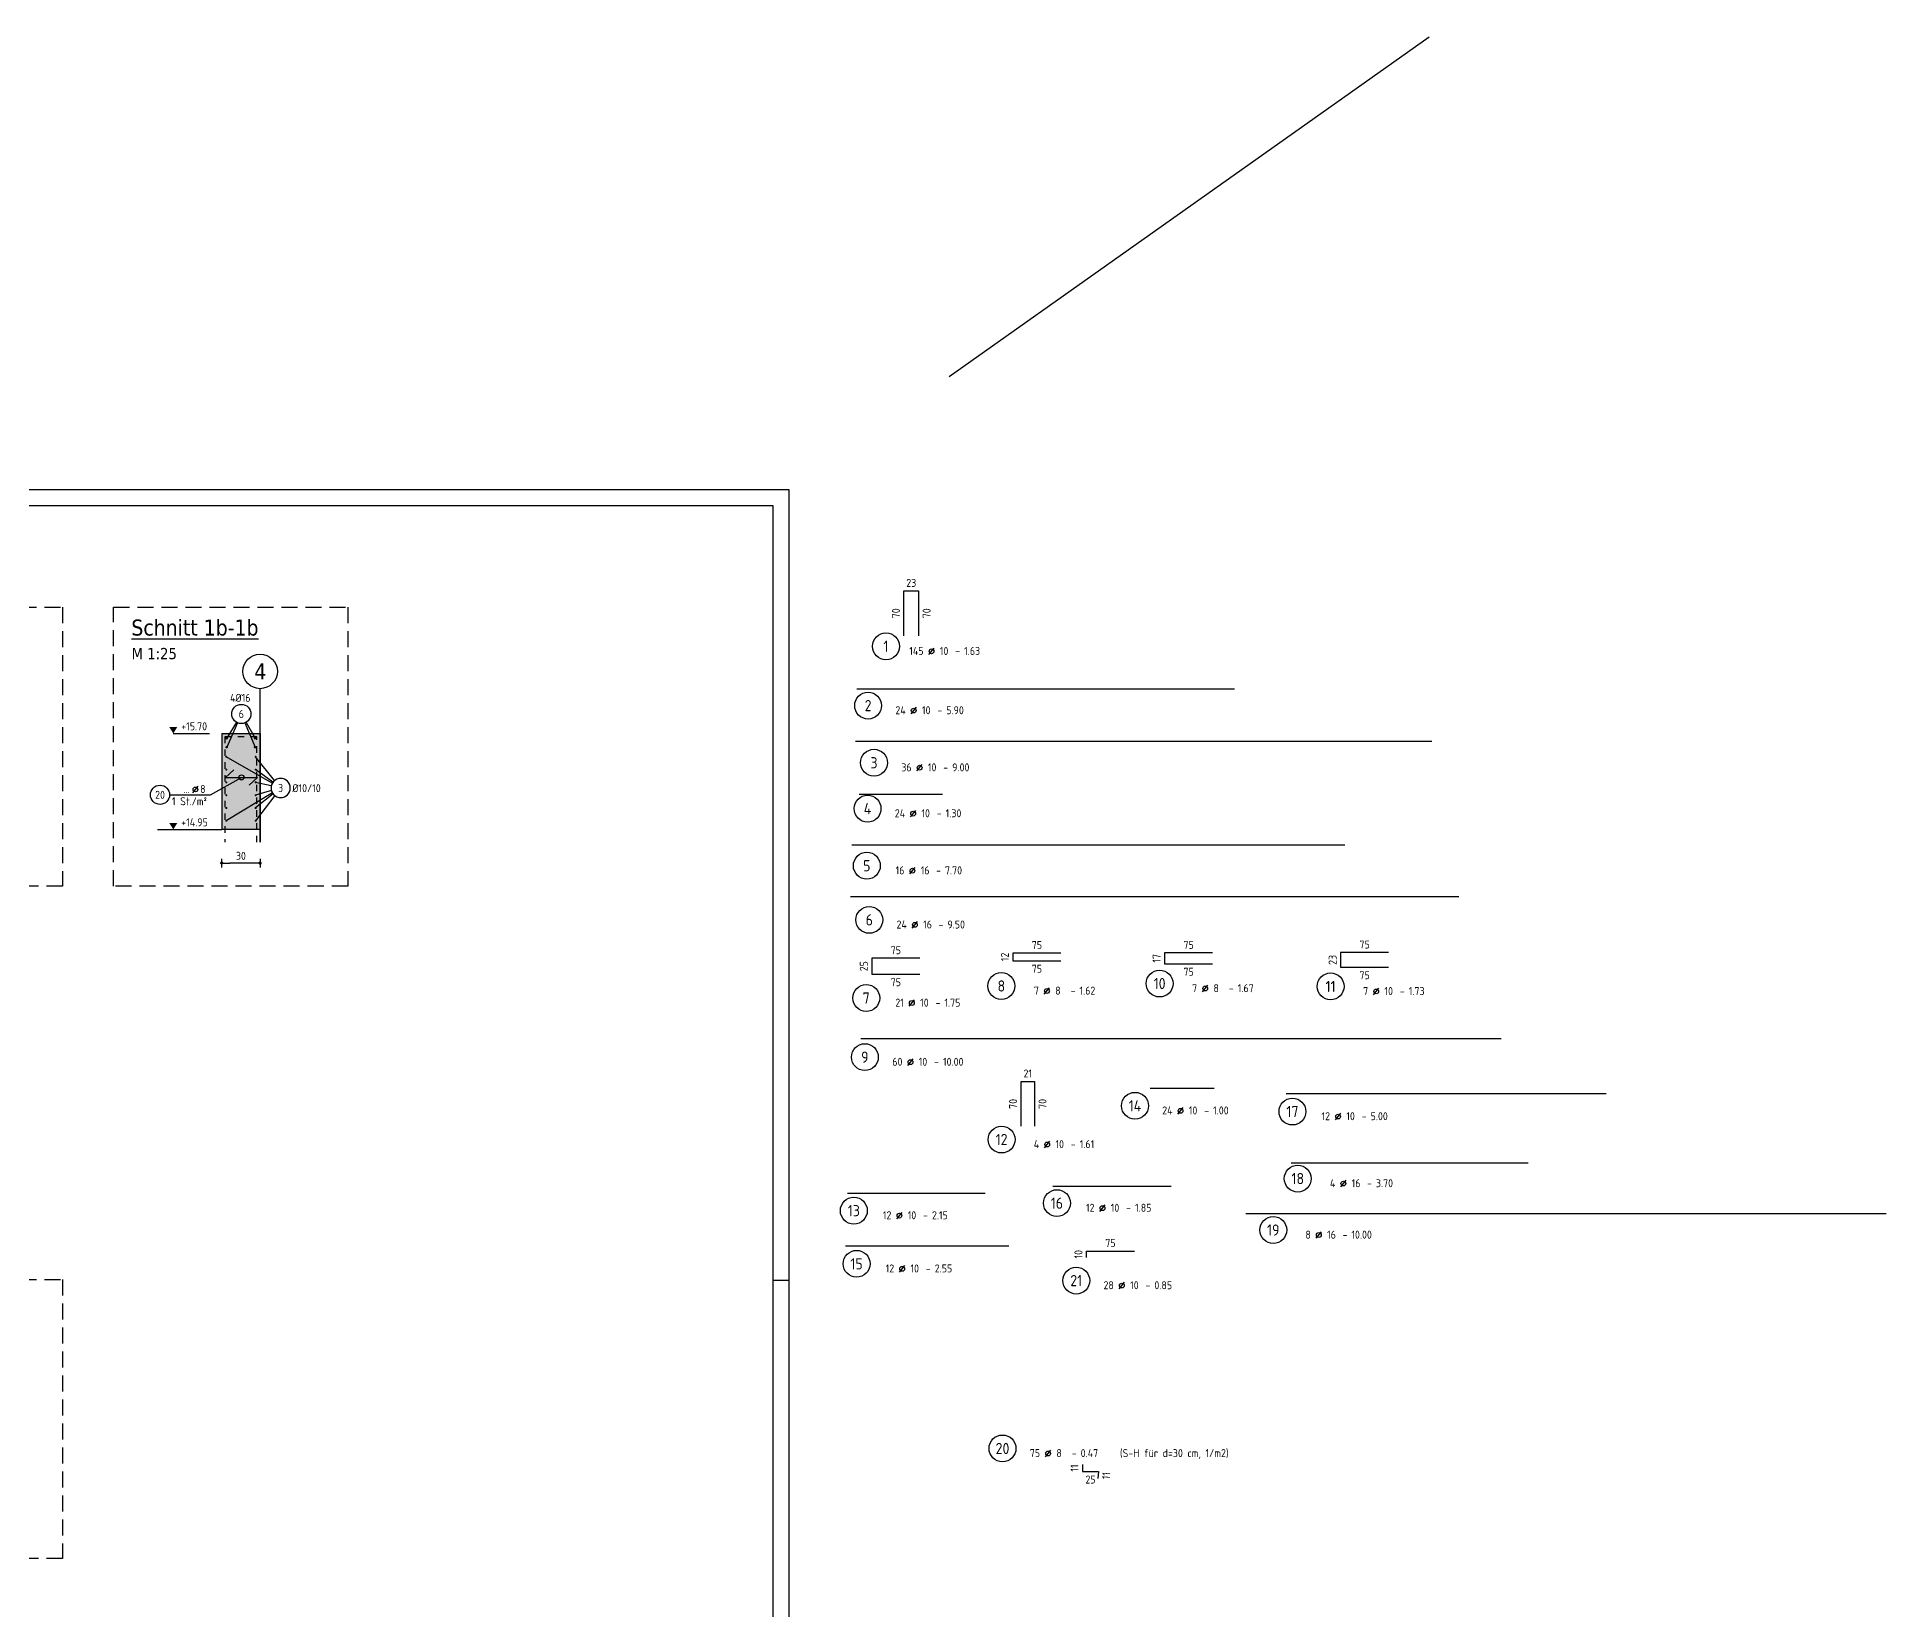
# Model space of a CAD drawing. Extents: x -67 to 77, y -7 to 90.
# Drawn here: x 47.7 to 76.58, y 24.56 to 49.12 of the extents above; entities that cross this region are included whole.
import ezdxf
from ezdxf.enums import TextEntityAlignment as Align

# ---------------------------------------------------------------- set-up
doc = ezdxf.new("R2010")
doc.units = 0
doc.header["$LTSCALE"] = 0.5
for name, pattern in [('AUSGEZOGEN', [1000.01, 1000, 0.01]), ('HIDDEN2', [0.187, 0.125, -0.062]), ('PUNKT', [0.175, 0.05, -0.125]), ('STRICHLINIE', [0.75, 0.5, -0.25])]:
    doc.linetypes.add(name, pattern=pattern)
for name, color, linetype in [('ACHSEN', 7, 'Continuous'), ('AFU', 7, 'Continuous'), ('BETON', 7, 'Continuous'), ('DETAIL', 7, 'Continuous'), ('grau_mittel', 7, 'Continuous'), ('HILFE', 7, 'Continuous'), ('koten', 7, 'Continuous'), ('MASSE', 7, 'Continuous'), ('RAHMEN', 7, 'Continuous'), ('RND', 7, 'Continuous'), ('SFP_Achsen', 7, 'Continuous'), ('TEXT', 7, 'Continuous')]:
    doc.layers.add(name, color=color, linetype=linetype)
doc.layers.add('NOPLOT', color=7, linetype='Continuous', plot=False)
doc.styles.add('helv', font='tahoma.ttf')
doc.styles.add('txt', font='isocp.shx')
doc.linetypes.add('AFU_50K', pattern='A,0.15,["/",Standard,S=0.2,R=0,X=-0.01,Y=-0.1],0.07,["/",Standard,S=0.2,R=0,X=-0.01,Y=-0.1],0.15', length=0.37)
doc.dimstyles.new('DOT_I', dxfattribs={"dimscale": 0.5, "dimtxt": 0.25, "dimasz": 0.25, "dimexe": 0.1, "dimexo": 0.3, "dimgap": 0.1, "dimtad": 1, "dimdec": 3, "dimzin": 3, "dimtxsty": 'txt', "dimblk": 'DOT', "dimblk1": 'DOT', "dimblk2": 'DOT', "dimsah": 1, "dimcen": 0.1, "dimse1": 1, "dimse2": 1, "dimazin": 0, "dimtfac": 1, "dimtdec": 4, "dimtix": 1, "dimtmove": 2, "dimatfit": 3, "dimfxl": 0, "dimtvp": 1, "dimtolj": 1, "dimtzin": 0, "dimarcsym": 0})

# ---------------------------------------------------------------- blocks, each defined once
blk = doc.blocks.new('DINA0')
at = {"layer": 'NOPLOT', "color": 191, "linetype": 'AUSGEZOGEN'}
blk.add_line((123.9, 87.637), (138.9, 98.246), dxfattribs=at)
at = {"layer": 'RAHMEN'}
for p, q in [((118.9, 84.1), (0, 84.1)), ((118.9, 0), (118.9, 84.1))]:
    blk.add_line(p, q, dxfattribs=at)
at = {"layer": 'RAHMEN', "color": 5}
for p, q in [((118.4, 83.6), (2, 83.6)), ((118.4, 0.5), (118.4, 83.6))]:
    blk.add_line(p, q, dxfattribs=at)
at = {"layer": 'RAHMEN', "color": 7}
blk.add_line((118.4, 59.4), (118.9, 59.4), dxfattribs=at)
blk = doc.blocks.new('RND_AUSZ')
at = {"layer": 'RND', "color": 7, "linetype": 'Continuous'}
blk.add_line((1.341, 0.262), (1.509, 0.466), dxfattribs=at)
at = {"layer": 'RND', "color": 1, "linetype": 'Continuous'}
blk.add_circle((0, 0.52), 0.42, dxfattribs=at)
at = {"layer": 'RND', "color": 7, "linetype": 'Continuous'}
blk.add_circle((1.425, 0.364), 0.075, dxfattribs=at)
at = {"layer": 'RND', "color": 7, "linetype": 'Continuous', "style": 'txt'}
blk.add_text('-', height=0.25, dxfattribs=at).set_placement((2.163, 0.25))
at = {"layer": 'RND', "color": 1, "linetype": 'Continuous', "style": 'txt'}
blk.add_attdef('POS', text='', height=0.35, dxfattribs=at).set_placement((0, 0.52), align=Align.MIDDLE)
at = {"layer": 'RND', "color": 7, "linetype": 'Continuous', "style": 'txt'}
for tag, p in [('WIEOFT', (-0.536, 0.25)), ('STK', (1.174, 0.25))]:
    blk.add_attdef(tag, text='', height=0.25, dxfattribs=at).set_placement(p, align=Align.RIGHT)
for tag, p in [('DS', (1.683, 0.25)), ('LANG', (2.441, 0.25)), ('TEXT', (3.669, 0.25))]:
    blk.add_attdef(tag, p, '', height=0.25, dxfattribs=at)
blk = doc.blocks.new('DOT')
at = {"layer": 'MASSE', "color": 7, "linetype": 'Continuous'}
for p, q in [((0, 0), (-1, 0)), ((0, 0.54), (0, -0.54))]:
    blk.add_line(p, q, dxfattribs=at)
at = {"layer": 'MASSE', "color": 7, "linetype": 'Continuous', "const_width": 0.2}
blk.add_lwpolyline([(-0.1, 0, 1), (0.1, 0, 1)], format="xyb", close=True, dxfattribs=at)
blk = doc.blocks.new('*D34')
at = {"layer": 'Defpoints', "color": 0, "linetype": 'AUSGEZOGEN', "transparency": 16777216}
for p in [(50.587, 36.217), (50.587, 36.217), (51.187, 36.217)]:
    blk.add_point(p, dxfattribs=at)
at = {"layer": 'MASSE', "color": 0, "linetype": 'AUSGEZOGEN', "lineweight": -2, "transparency": 16777216}
blk.add_line((51.062, 36.217), (50.712, 36.217), dxfattribs=at)
at = {"layer": 'MASSE', "color": 0, "linetype": 'AUSGEZOGEN', "lineweight": -2, "transparency": 16777216, "xscale": 0.125, "yscale": 0.125, "zscale": 0.125, "rotation": 180}
blk.add_blockref('DOT', (50.587, 36.217), dxfattribs=at)
at = {"layer": 'MASSE', "color": 0, "linetype": 'AUSGEZOGEN', "lineweight": -2, "transparency": 16777216, "xscale": 0.125, "yscale": 0.125, "zscale": 0.125}
blk.add_blockref('DOT', (51.187, 36.217), dxfattribs=at)
at = {"layer": 'MASSE', "color": 0, "linetype": 'AUSGEZOGEN', "transparency": 16777216, "insert": (50.887, 36.329), "char_height": 0.125, "attachment_point": 5, "style": 'txt'}
blk.add_mtext('\\A1;30', dxfattribs=at)
blk = doc.blocks.new('okrd_o')
at = {"layer": 'koten', "color": 7, "linetype": 'Continuous'}
blk.add_solid([(-0.125, 0.202), (0.125, 0.202), (0, 0)], dxfattribs=at)
at = {"layer": 'koten', "style": 'txt'}
blk.add_attdef('OKRD', (0.25, 0.1), '', height=0.25, dxfattribs=at)
blk = doc.blocks.new('RND_HIN')
at = {"layer": 'RND', "color": 7, "linetype": 'Continuous'}
blk.add_circle((0, 0), 0.3, dxfattribs=at)
at = {"layer": 'RND', "color": 7, "linetype": 'Continuous', "style": 'txt'}
blk.add_attdef('POSI', text='', height=0.25, dxfattribs=at).set_placement((0, 0), align=Align.MIDDLE)
blk = doc.blocks.new('RND_LEI')
at = {"layer": 'RND', "color": 7, "linetype": 'Continuous'}
blk.add_line((1.022, 0.066), (1.19, 0.27), dxfattribs=at)
for centre, radius in [((0, 0), 0.3), ((1.106, 0.168), 0.075)]:
    blk.add_circle(centre, radius, dxfattribs=at)
at = {"layer": 'RND', "color": 7, "linetype": 'Continuous', "style": 'txt'}
blk.add_attdef('POSL', text='', height=0.25, dxfattribs=at).set_placement((0, 0), align=Align.MIDDLE)
blk.add_attdef('ANZ', text='', height=0.25, dxfattribs=at).set_placement((0.931, 0.057), align=Align.RIGHT)
for tag, p in [('DUM', (1.253, 0.057)), ('ABSTD', (1.674, 0.057)), ('POSTXT', (0.374, -0.327))]:
    blk.add_attdef(tag, p, '', height=0.25, dxfattribs=at)

msp = doc.modelspace()

# ---------------------------------------------------------------- hatches: boundary and pattern name
at = {"layer": 'grau_mittel'}
msp.add_hatch(color=61, dxfattribs=at).paths.add_polyline_path([(51.187, 38.241), (50.587, 38.241), (50.587, 36.741), (51.187, 36.741)])

# ---------------------------------------------------------------- linework, layer by layer
at = {"layer": 'ACHSEN', "color": 140, "linetype": 'AUSGEZOGEN'}
msp.add_line((51.187, 36.541), (51.187, 38.941), dxfattribs=at)
at = {"layer": 'AFU', "color": 8, "linetype": 'AFU_50K'}
msp.add_line((51.187, 36.741), (50.587, 36.741), dxfattribs=at)
at = {"layer": 'BETON', "color": 6, "linetype": 'AUSGEZOGEN'}
for p, q in [((50.587, 38.241), (50.587, 36.741)), ((50.587, 38.241), (51.187, 38.241)), ((51.187, 38.241), (51.187, 36.541)), ((49.587, 36.741), (50.587, 36.741))]:
    msp.add_line(p, q, dxfattribs=at)
at = {"layer": 'DETAIL', "color": 102, "linetype": 'STRICHLINIE'}
for points in [[(48.101, 40.215), (48.101, 35.857), (44.442, 35.857), (44.442, 40.215)], [(52.555, 40.215), (52.555, 35.857), (48.896, 35.857), (48.896, 40.215)], [(48.101, 29.709), (48.101, 25.351), (44.442, 25.351), (44.442, 29.709)]]:
    msp.add_lwpolyline(points, close=True, dxfattribs=at)
at = {"layer": 'HILFE', "color": 102, "linetype": 'AUSGEZOGEN'}
msp.add_line((49.831, 38.241), (50.397, 38.241), dxfattribs=at)
at = {"layer": 'RND', "color": 102, "linetype": 'AUSGEZOGEN'}
for p, q in [((50.816, 38.417), (50.665, 38.167)), ((50.968, 38.415), (51.108, 38.167)), ((50.833, 38.409), (50.665, 38.027)), ((50.951, 38.407), (51.108, 38.027)), ((51.378, 37.464), (50.657, 37.877)), ((51.414, 37.506), (51.116, 37.877)), ((50.414, 37.283), (50.895, 37.555)), ((51.387, 37.478), (51.116, 37.677)), ((51.38, 37.312), (50.657, 36.877)), ((51.362, 37.422), (51.116, 37.477)), ((51.364, 37.348), (51.116, 37.277)), ((51.391, 37.296), (51.116, 37.077)), ((51.417, 37.27), (51.116, 36.877))]:
    msp.add_line(p, q, dxfattribs=at)
at = {"layer": 'RND', "color": 7, "linetype": 'AUSGEZOGEN'}
msp.add_line((49.774, 37.283), (50.414, 37.283), dxfattribs=at)
at = {"layer": 'RND', "color": 1, "linetype": 'AUSGEZOGEN'}
for points in [[(61.243, 39.769), (61.243, 40.469), (61.473, 40.469), (61.473, 39.769)], [(60.508, 38.941), (66.408, 38.941)], [(60.487, 38.122), (69.487, 38.122)], [(50.779, 37.675), (50.645, 37.555), (51.145, 37.555), (51.014, 37.435)], [(60.546, 37.291), (61.846, 37.291)], [(60.431, 36.5), (68.131, 36.5)], [(60.41, 35.692), (69.91, 35.692)], [(61.492, 34.73), (60.742, 34.73), (60.742, 34.48), (61.492, 34.48)], [(63.695, 34.81), (62.945, 34.81), (62.945, 34.69), (63.695, 34.69)], [(66.065, 34.813), (65.315, 34.813), (65.315, 34.643), (66.065, 34.643)], [(68.814, 34.819), (68.064, 34.819), (68.064, 34.589), (68.814, 34.589)], [(70.571, 33.468), (60.571, 33.468)], [(63.073, 32.104), (63.073, 32.804), (63.283, 32.804), (63.283, 32.104)], [(65.087, 32.701), (66.087, 32.701)], [(67.214, 32.616), (72.214, 32.616)], [(67.294, 31.531), (70.994, 31.531)], [(60.36, 31.059), (62.51, 31.059)], [(63.57, 31.169), (65.42, 31.169)], [(66.583, 30.741), (76.583, 30.741)], [(60.331, 30.236), (62.881, 30.236)], [(64.094, 30.055), (64.094, 30.155), (64.844, 30.155)], [(64.033, 26.82), (64.033, 26.71), (64.283, 26.71), (64.274, 26.601)]]:
    msp.add_lwpolyline(points, dxfattribs=at)
at = {"layer": 'RND', "color": 1, "linetype": 'HIDDEN2'}
msp.add_lwpolyline([(51.137, 36.541), (51.137, 38.191), (50.637, 38.191), (50.637, 36.541)], dxfattribs=at)
at = {"layer": 'RND', "color": 7, "linetype": 'AUSGEZOGEN'}
for points, const_width in [([(50.655, 38.167, 1), (50.675, 38.167, 1)], 0.02), ([(51.118, 38.167, -1), (51.098, 38.167, -1)], 0.02), ([(50.667, 37.877, -1), (50.651, 37.877, -1)], 0.016), ([(50.655, 38.027, 1), (50.675, 38.027, 1)], 0.02), ([(51.118, 38.027, -1), (51.098, 38.027, -1)], 0.02), ([(51.126, 37.877, -1), (51.11, 37.877, -1)], 0.016), ([(50.667, 37.677, -1), (50.651, 37.677, -1)], 0.016), ([(51.126, 37.677, -1), (51.11, 37.677, -1)], 0.016), ([(50.667, 37.477, -1), (50.651, 37.477, -1)], 0.016), ([(50.667, 37.277, -1), (50.651, 37.277, -1)], 0.016), ([(51.126, 37.477, -1), (51.11, 37.477, -1)], 0.016), ([(51.126, 37.277, -1), (51.11, 37.277, -1)], 0.016), ([(50.667, 37.077, -1), (50.651, 37.077, -1)], 0.016), ([(51.126, 37.077, -1), (51.11, 37.077, -1)], 0.016), ([(50.651, 36.877, 1), (50.667, 36.877, 1)], 0.016), ([(51.11, 36.877, 1), (51.126, 36.877, 1)], 0.016)]:
    msp.add_lwpolyline(points, format="xyb", close=True, dxfattribs=dict(at, const_width=const_width))
msp.add_circle((50.895, 37.555), 0.04, dxfattribs=at)
at = {"layer": 'SFP_Achsen', "color": 7, "linetype": 'AUSGEZOGEN'}
msp.add_circle((51.187, 39.211), 0.27, dxfattribs=at)

# ---------------------------------------------------------------- block references
at = {"xscale": 0.5, "yscale": 0.5, "zscale": 0.5}
msp.add_blockref('DINA0', (0, 0), dxfattribs=at)
at = {"layer": 'koten', "color": 7, "linetype": 'PUNKT'}
ref = msp.add_blockref('okrd_o', (49.831, 38.241), dxfattribs=dict(at, xscale=0.5, yscale=0.5, zscale=0.5))
ref.add_attrib('OKRD', '+15.70', (49.956, 38.291), dxfattribs={"layer": '0', "color": 0, "linetype": 'ByBlock', "height": 0.125, "style": 'txt'})
ref = msp.add_blockref('okrd_o', (49.831, 36.741), dxfattribs=dict(at, xscale=0.5, yscale=0.5, zscale=0.5))
ref.add_attrib('OKRD', '+14.95', (49.956, 36.791), dxfattribs={"layer": '0', "color": 0, "linetype": 'ByBlock', "height": 0.125, "style": 'txt'})
at = {"layer": 'RND', "color": 1, "linetype": 'AUSGEZOGEN', "xscale": 0.5, "yscale": 0.5, "zscale": 0.5}
for p, values in [((60.963, 39.343), {'POS': '1', 'STK': '145', 'DS': '10', 'LANG': '1.63'}), ((60.684, 38.417), {'POS': '2', 'STK': '24', 'DS': '10', 'LANG': '5.90'}), ((60.776, 37.524), {'POS': '3', 'STK': '36', 'DS': '10', 'LANG': '9.00'}), ((62.765, 34.036), {'POS': '8', 'STK': '7', 'DS': '8', 'LANG': '1.62'}), ((65.237, 34.074), {'POS': '10', 'STK': '7', 'DS': '8', 'LANG': '1.67'}), ((60.633, 32.924), {'POS': '9', 'STK': '60', 'DS': '10', 'LANG': '10.00'}), ((62.769, 31.637), {'POS': '12', 'STK': '4', 'DS': '10', 'LANG': '1.61'}), ((67.395, 31.027), {'POS': '18', 'STK': '4', 'DS': '16', 'LANG': '3.70'}), ((63.633, 30.643), {'POS': '16', 'STK': '12', 'DS': '10', 'LANG': '1.85'}), ((60.504, 29.695), {'POS': '15', 'STK': '12', 'DS': '10', 'LANG': '2.55'}), ((63.935, 29.433), {'POS': '21', 'STK': '28', 'DS': '10', 'LANG': '0.85'})]:
    msp.add_blockref('RND_AUSZ', p, dxfattribs=at).add_auto_attribs(values)
at = {"layer": 'RND', "color": 7, "linetype": 'AUSGEZOGEN', "xscale": 0.5, "yscale": 0.5, "zscale": 0.5}
for name, p, values in [('RND_HIN', (50.894, 38.546), {'POSI': '6'}), ('RND_LEI', (49.624, 37.283), {'POSL': '20', 'DUM': '8', 'ANZ': '...', 'POSTXT': '1 St./m²'}), ('RND_AUSZ', (60.664, 35.915), {'POS': '5', 'STK': '16', 'DS': '16', 'LANG': '7.70'}), ('RND_AUSZ', (60.702, 35.069), {'POS': '6', 'STK': '24', 'DS': '16', 'LANG': '9.50'}), ('RND_AUSZ', (67.908, 34.029), {'POS': '11', 'STK': '7', 'DS': '10', 'LANG': '1.73'}), ('RND_AUSZ', (64.852, 32.164), {'POS': '14', 'STK': '24', 'DS': '10', 'LANG': '1.00'}), ('RND_AUSZ', (67.312, 32.074), {'POS': '17', 'STK': '12', 'DS': '10', 'LANG': '5.00'}), ('RND_AUSZ', (67.012, 30.223), {'POS': '19', 'STK': '8', 'DS': '16', 'LANG': '10.00'}), ('RND_AUSZ', (62.783, 26.81), {'POS': '20', 'STK': '75', 'DS': '8', 'LANG': '0.47', 'TEXT': '(S-H für d=30 cm, 1/m2)'})]:
    msp.add_blockref(name, p, dxfattribs=at).add_auto_attribs(values)
at = {"layer": 'RND', "color": 7, "linetype": 'AUSGEZOGEN'}
ref = msp.add_blockref('RND_HIN', (51.508, 37.389), dxfattribs=dict(at, xscale=-0.5, yscale=0.5, zscale=0.5))
ref.add_attrib('POSI', '3', dxfattribs={"color": 7, "linetype": 'Continuous', "height": 0.125, "style": 'txt'}).set_placement((51.508, 37.389), align=Align.MIDDLE)
at = {"layer": 'RND', "color": 191, "linetype": 'AUSGEZOGEN', "xscale": 0.5, "yscale": 0.5, "zscale": 0.5}
for p, values in [((60.675, 36.807), {'POS': '4', 'STK': '24', 'DS': '10', 'LANG': '1.30'}), ((60.655, 33.848), {'POS': '7', 'STK': '21', 'DS': '10', 'LANG': '1.75'}), ((60.461, 30.526), {'POS': '13', 'STK': '12', 'DS': '10', 'LANG': '2.15'})]:
    msp.add_blockref('RND_AUSZ', p, dxfattribs=at).add_auto_attribs(values)

# ---------------------------------------------------------------- texts
at = {"layer": 'RND', "color": 7, "linetype": 'AUSGEZOGEN', "style": 'txt'}
for s, p in [('23', (61.358, 40.594)), ('75', (63.32, 34.935)), ('75', (65.69, 34.938)), ('75', (68.439, 34.944)), ('75', (61.117, 34.855)), ('75', (61.117, 34.355)), ('75', (63.32, 34.565)), ('75', (65.69, 34.518)), ('75', (68.439, 34.464)), ('21', (63.178, 32.929)), ('75', (64.469, 30.28)), ('25', (64.158, 26.585))]:
    msp.add_text(s, height=0.125, dxfattribs=at).set_placement(p, align=Align.MIDDLE)
for s, rotation, p in [('70', 90, (61.118, 40.119)), ('70', 90, (61.598, 40.119)), ('25', 90, (60.617, 34.605)), ('12', 90, (62.82, 34.75)), ('17', 90, (65.19, 34.728)), ('23', 90, (67.939, 34.704)), ('70', 90, (62.948, 32.454)), ('70', 90, (63.408, 32.454)), ('10', 90, (63.969, 30.105)), ('11', 90, (63.908, 26.765)), ('11', 85, (64.403, 26.645))]:
    msp.add_text(s, height=0.125, rotation=rotation, dxfattribs=at).set_placement(p, align=Align.MIDDLE)
at = {"layer": 'SFP_Achsen', "color": 6, "linetype": 'AUSGEZOGEN', "style": 'helv'}
msp.add_text('4', height=0.25, dxfattribs=at).set_placement((51.097, 39.085))
at = {"layer": 'TEXT', "color": 6, "linetype": 'AUSGEZOGEN', "style": 'helv'}
msp.add_text('%%USchnitt 1b-1b', height=0.25, dxfattribs=at).set_placement((49.176, 39.771))
at = {"layer": 'TEXT', "color": 1, "linetype": 'AUSGEZOGEN', "style": 'helv'}
msp.add_text('M 1:25', height=0.175, dxfattribs=at).set_placement((49.18, 39.402))
at = {"layer": 'TEXT', "color": 7, "linetype": 'AUSGEZOGEN', "style": 'txt'}
for s, p in [('4%%C16', (50.718, 38.735)), ('%%C10/10', (51.69, 37.324))]:
    msp.add_text(s, height=0.125, dxfattribs=at).set_placement(p)

# ---------------------------------------------------------------- dimensions: what is measured, and where the dimension line sits
at = {"layer": 'MASSE', "color": 7, "linetype": 'AUSGEZOGEN'}
dim = msp.add_linear_dim(base=(50.587, 36.217), p1=(51.187, 36.217), p2=(50.587, 36.217), dimstyle='DOT_I', override={"dimdec": 0, "dimlfac": 50}, dxfattribs=at)
dim.commit()
dim.dimension.update_dxf_attribs({"geometry": '*D34', "text_midpoint": (50.887, 36.329)})

doc.saveas('drawing.dxf')
